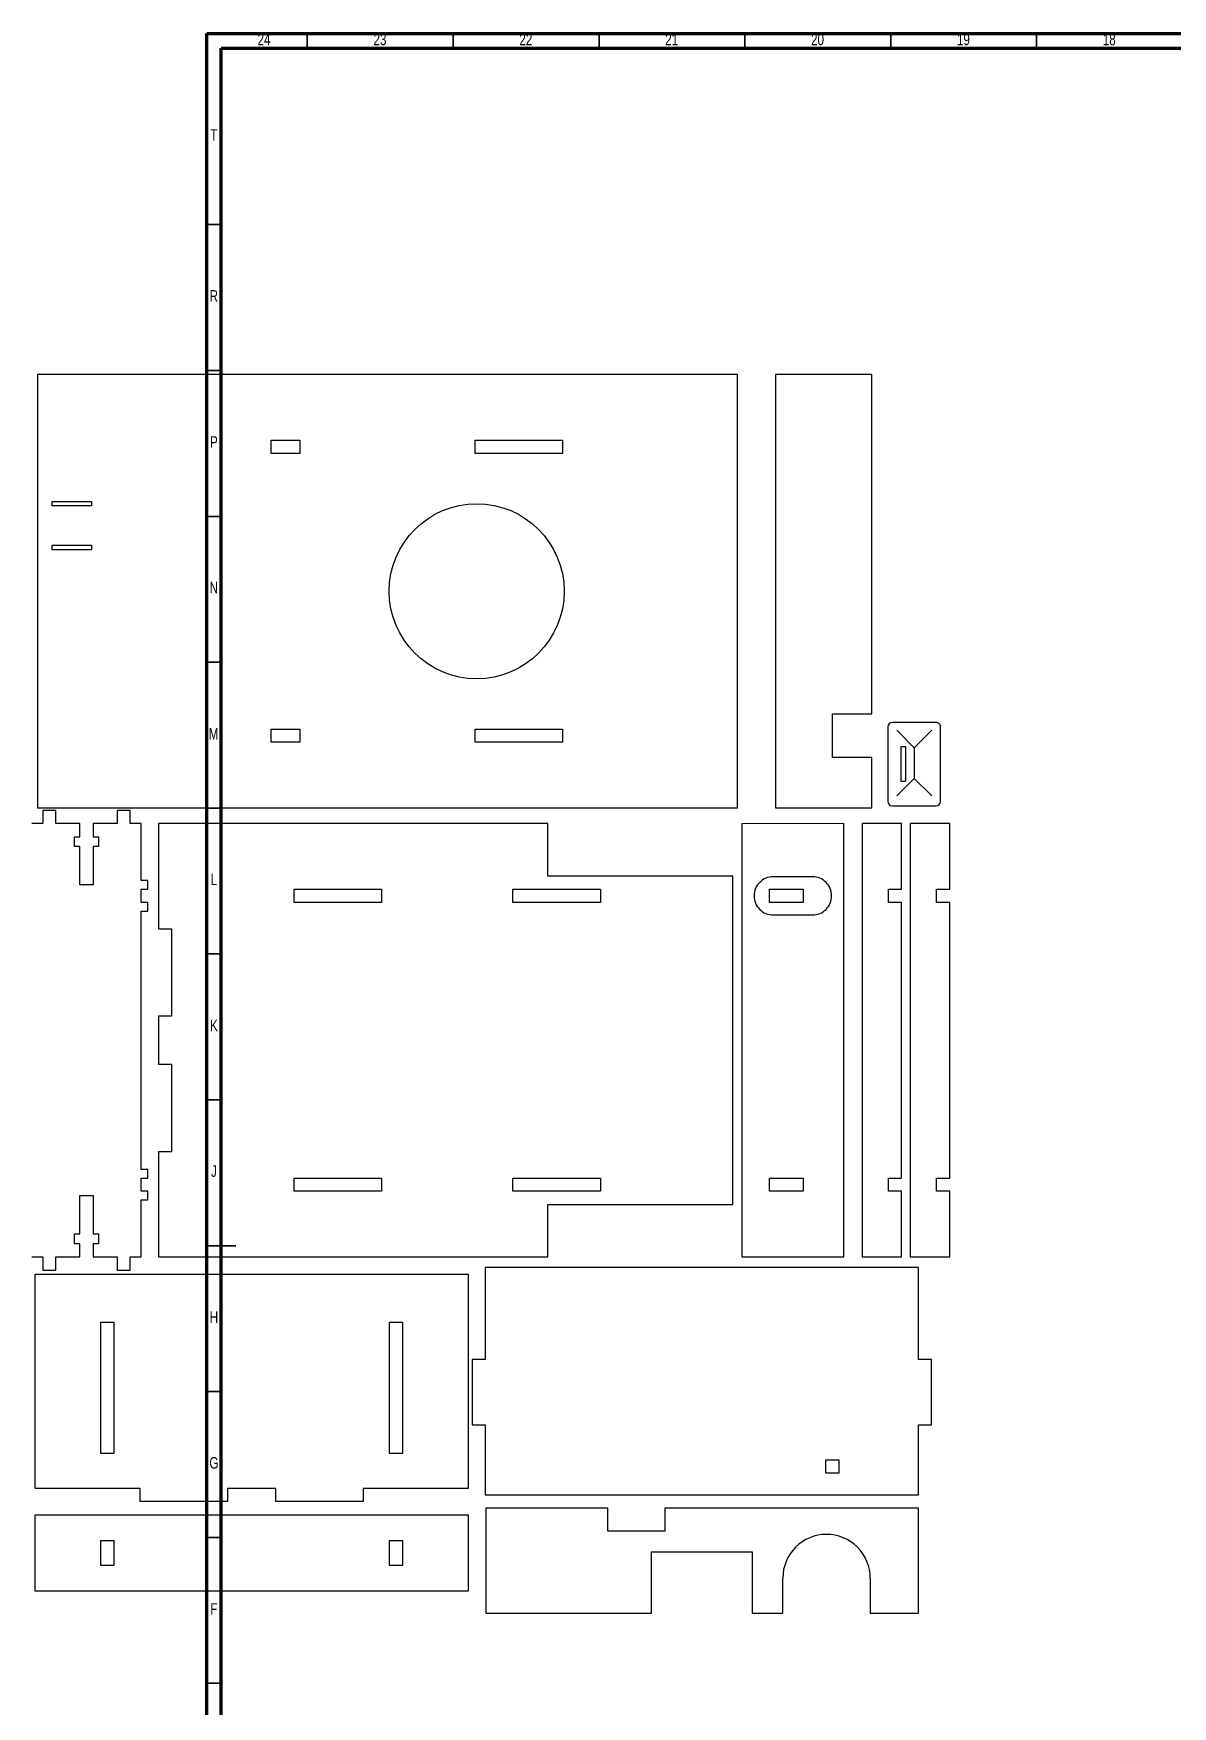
# Model space of a CAD drawing. Header units: millimetres. Extents: x -613 to 1214, y -641 to 836.
# Drawn here: x -44 to 346, y 263 to 836 of the extents above; entities that cross this region are included whole.
import ezdxf

# ---------------------------------------------------------------- set-up
doc = ezdxf.new("R2010")
doc.units = ezdxf.units.MM
doc.styles.add('SLDTEXTSTYLE0', font='TXT', dxfattribs={"width": 0.75})

msp = doc.modelspace()

# ---------------------------------------------------------------- linework, layer by layer
at = {"color": 7, "linetype": 'Continuous', "lineweight": 70}
for p, q in [((15, 5), (15, 836)), ((15, 836), (1184, 836)), ((20, 10), (20, 831)), ((20, 831), (1179, 831))]:
    msp.add_line(p, q, dxfattribs=at)
at = {"color": 7, "linetype": 'Continuous', "lineweight": 35}
for p, q in [((49.5, 831), (49.5, 836)), ((99.5, 831), (99.5, 836)), ((149.5, 831), (149.5, 836)), ((199.5, 831), (199.5, 836)), ((249.5, 831), (249.5, 836)), ((299.5, 831), (299.5, 836)), ((20, 770.5), (15, 770.5)), ((20, 720.5), (15, 720.5)), ((20, 670.5), (15, 670.5)), ((20, 620.5), (15, 620.5)), ((20, 570.5), (15, 570.5)), ((20, 520.5), (15, 520.5)), ((20, 470.5), (15, 470.5)), ((15, 420.5), (25, 420.5)), ((20, 420.5), (15, 420.5)), ((20, 370.5), (15, 370.5)), ((20, 320.5), (15, 320.5)), ((20, 270.5), (15, 270.5))]:
    msp.add_line(p, q, dxfattribs=at)
at = {"color": 7, "linetype": 'Continuous'}
for p, q in [((-43.01, 719.07), (-43.01, 570.57)), ((197, 719.07), (-43.01, 719.07)), ((197, 570.57), (197, 719.07)), ((243.05, 719.07), (210.05, 719.07)), ((210.05, 719.07), (210.05, 570.57)), ((243.05, 602.82), (243.05, 719.07)), ((37.06, 692.07), (37.06, 696.57)), ((37.06, 696.57), (46.99, 696.57)), ((46.99, 696.57), (46.99, 692.07)), ((106.99, 696.57), (136.99, 696.57)), ((106.99, 692.07), (106.99, 696.57)), ((136.99, 696.57), (136.99, 692.07)), ((46.99, 692.07), (37.06, 692.07)), ((136.99, 692.07), (106.99, 692.07)), ((-37.94, 674.07), (-37.94, 675.57)), ((-37.94, 675.57), (-24.43, 675.57)), ((-24.43, 674.07), (-37.94, 674.07)), ((-24.43, 675.57), (-24.43, 674.07)), ((-37.94, 659.07), (-37.94, 660.57)), ((-37.94, 660.57), (-24.43, 660.57)), ((-24.43, 660.57), (-24.43, 659.07)), ((-24.43, 659.07), (-37.94, 659.07)), ((229.55, 587.82), (229.55, 602.82)), ((229.55, 602.82), (243.05, 602.82)), ((37.06, 593.07), (37.06, 597.57)), ((37.06, 597.57), (46.99, 597.57)), ((46.99, 597.57), (46.99, 593.07)), ((106.99, 593.07), (106.99, 597.57)), ((106.99, 597.57), (137, 597.57)), ((137, 597.57), (137, 593.07)), ((248.56, 598.32), (248.56, 572.82)), ((265.06, 599.82), (250.06, 599.82)), ((251.58, 597.21), (257.58, 591.21)), ((257.58, 591.21), (263.58, 597.21)), ((266.57, 572.82), (266.57, 598.32)), ((46.99, 593.07), (37.06, 593.07)), ((137, 593.07), (106.99, 593.07)), ((253.06, 591.57), (254.56, 591.57)), ((253.06, 579.57), (253.06, 591.57)), ((254.56, 591.57), (254.56, 579.57)), ((257.58, 591.21), (257.58, 580.7)), ((243.05, 587.82), (229.55, 587.82)), ((243.05, 570.57), (243.05, 587.82)), ((251.58, 574.7), (257.58, 580.7)), ((254.56, 579.57), (253.06, 579.57)), ((257.58, 580.7), (263.58, 574.7)), ((-43.01, 570.57), (197, 570.57)), ((-36.68, 569.67), (-41.18, 569.67)), ((-41.18, 569.67), (-41.18, 565.17)), ((-36.68, 565.17), (-36.68, 569.67)), ((-11.18, 569.67), (-15.68, 569.67)), ((-15.68, 569.67), (-15.68, 565.17)), ((-11.18, 565.17), (-11.18, 569.67)), ((210.05, 570.57), (243.05, 570.57)), ((250.06, 571.32), (265.06, 571.32)), ((-41.18, 565.17), (-44.93, 565.17)), ((-28.43, 565.17), (-36.68, 565.17)), ((-28.43, 560.67), (-28.43, 565.17)), ((-15.68, 565.17), (-23.93, 565.17)), ((-23.93, 565.17), (-23.93, 560.67)), ((-7.43, 565.17), (-11.18, 565.17)), ((-7.43, 545.67), (-7.43, 565.17)), ((-1.52, 565.17), (-1.52, 529.17)), ((131.98, 565.17), (-1.52, 565.17)), ((131.98, 547.17), (131.98, 565.17)), ((233.46, 565.17), (198.44, 565.15)), ((198.44, 565.15), (198.44, 416.68)), ((233.48, 416.67), (233.46, 565.17)), ((253.22, 565.17), (239.72, 565.17)), ((239.72, 565.17), (239.72, 416.67)), ((253.22, 542.67), (253.22, 565.17)), ((269.72, 565.17), (256.22, 565.17)), ((256.22, 565.17), (256.22, 416.67)), ((269.72, 542.67), (269.72, 565.17)), ((-30.31, 557.3), (-30.31, 560.67)), ((-30.31, 560.67), (-28.43, 560.67)), ((-28.43, 557.3), (-30.31, 557.3)), ((-28.43, 544.17), (-28.43, 557.3)), ((-23.93, 560.67), (-22.06, 560.67)), ((-22.06, 557.3), (-23.93, 557.3)), ((-23.93, 557.3), (-23.93, 544.17)), ((-22.06, 560.67), (-22.06, 557.3)), ((-5.18, 545.67), (-7.43, 545.67)), ((-5.18, 542.67), (-5.18, 545.67)), ((195.35, 547.17), (131.98, 547.17)), ((195.35, 434.67), (195.35, 547.17)), ((222.69, 546.98), (209.22, 546.98)), ((-23.93, 544.17), (-28.43, 544.17)), ((-7.43, 538.17), (-7.43, 542.67)), ((-7.43, 542.67), (-5.18, 542.67)), ((44.98, 542.67), (74.98, 542.67)), ((44.98, 538.17), (44.98, 542.67)), ((74.98, 542.67), (74.98, 538.17)), ((119.98, 542.67), (149.98, 542.67)), ((119.98, 538.17), (119.98, 542.67)), ((149.98, 542.67), (149.98, 538.17)), ((207.91, 538.17), (207.91, 542.67)), ((207.91, 542.67), (219.48, 542.67)), ((219.48, 542.67), (219.48, 538.17)), ((248.72, 538.17), (248.72, 542.67)), ((248.72, 542.67), (253.22, 542.67)), ((265.22, 538.17), (265.22, 542.67)), ((265.22, 542.67), (269.72, 542.67)), ((-5.18, 538.17), (-7.43, 538.17)), ((-7.43, 446.67), (-7.43, 535.17)), ((-7.43, 535.17), (-5.18, 535.17)), ((-5.18, 535.17), (-5.18, 538.17)), ((74.98, 538.17), (44.98, 538.17)), ((149.98, 538.17), (119.98, 538.17)), ((219.48, 538.17), (207.91, 538.17)), ((209.22, 533.86), (222.69, 533.86)), ((253.22, 538.17), (248.72, 538.17)), ((253.22, 443.67), (253.22, 538.17)), ((269.72, 538.17), (265.22, 538.17)), ((269.72, 443.67), (269.72, 538.17)), ((-1.52, 529.17), (2.98, 529.17)), ((2.98, 529.17), (2.98, 499.17)), ((2.98, 499.17), (-1.52, 499.17)), ((-1.52, 499.17), (-1.52, 482.67)), ((-1.52, 482.67), (2.98, 482.67)), ((2.98, 482.67), (2.98, 452.67)), ((2.98, 452.67), (-1.52, 452.67)), ((-1.52, 452.67), (-1.52, 416.67)), ((-5.18, 446.67), (-7.43, 446.67)), ((-7.43, 439.17), (-7.43, 443.67)), ((-7.43, 443.67), (-5.18, 443.67)), ((-5.18, 443.67), (-5.18, 446.67)), ((44.98, 443.67), (74.98, 443.67)), ((44.98, 439.17), (44.98, 443.67)), ((74.98, 443.67), (74.98, 439.17)), ((119.98, 443.67), (149.98, 443.67)), ((119.98, 439.17), (119.98, 443.67)), ((149.98, 443.67), (149.98, 439.17)), ((207.91, 439.17), (207.91, 443.67)), ((207.91, 443.67), (219.48, 443.67)), ((219.48, 443.67), (219.48, 439.17)), ((248.72, 439.17), (248.72, 443.67)), ((248.72, 443.67), (253.22, 443.67)), ((265.22, 439.17), (265.22, 443.67)), ((265.22, 443.67), (269.72, 443.67)), ((-28.43, 424.53), (-28.43, 437.67)), ((-28.43, 437.67), (-23.93, 437.67)), ((-23.93, 437.67), (-23.93, 424.53)), ((-5.18, 439.17), (-7.43, 439.17)), ((-7.43, 416.67), (-7.43, 436.17)), ((-7.43, 436.17), (-5.18, 436.17)), ((-5.18, 436.17), (-5.18, 439.17)), ((74.98, 439.17), (44.98, 439.17)), ((149.98, 439.17), (119.98, 439.17)), ((219.48, 439.17), (207.91, 439.17)), ((253.22, 439.17), (248.72, 439.17)), ((253.22, 416.67), (253.22, 439.17)), ((269.72, 439.17), (265.22, 439.17)), ((269.72, 416.67), (269.72, 439.17)), ((131.98, 416.67), (131.98, 434.67)), ((131.98, 434.67), (195.35, 434.67)), ((-30.31, 421.17), (-30.31, 424.53)), ((-30.31, 424.53), (-28.43, 424.53)), ((-23.93, 424.53), (-22.06, 424.53)), ((-22.06, 424.53), (-22.06, 421.17)), ((-28.43, 421.17), (-30.31, 421.17)), ((-28.43, 416.67), (-28.43, 421.17)), ((-22.06, 421.17), (-23.93, 421.17)), ((-23.93, 421.17), (-23.93, 416.67)), ((-44.93, 416.67), (-41.18, 416.67)), ((-41.18, 416.67), (-41.18, 412.17)), ((-36.68, 412.17), (-36.68, 416.67)), ((-36.68, 416.67), (-28.43, 416.67)), ((-23.93, 416.67), (-15.68, 416.67)), ((-15.68, 416.67), (-15.68, 412.17)), ((-11.18, 412.17), (-11.18, 416.67)), ((-11.18, 416.67), (-7.43, 416.67)), ((-1.52, 416.67), (131.98, 416.67)), ((259, 413.05), (110.5, 413.05)), ((110.5, 413.05), (110.5, 381.55)), ((198.44, 416.68), (233.48, 416.67)), ((239.72, 416.67), (253.22, 416.67)), ((256.22, 416.67), (269.72, 416.67)), ((259, 381.55), (259, 413.05)), ((-43.84, 337.3), (-43.84, 410.8)), ((-43.84, 410.8), (104.66, 410.8)), ((-41.18, 412.17), (-36.68, 412.17)), ((-15.68, 412.17), (-11.18, 412.17)), ((104.66, 410.8), (104.66, 337.3)), ((-21.34, 394.3), (-16.84, 394.3)), ((-21.34, 349.3), (-21.34, 394.3)), ((-16.84, 394.3), (-16.84, 349.3)), ((77.66, 394.3), (82.16, 394.3)), ((77.66, 349.3), (77.66, 394.3)), ((82.16, 394.3), (82.16, 349.3)), ((110.5, 381.55), (106, 381.55)), ((106, 381.55), (106, 359.05)), ((263.5, 381.55), (259, 381.55)), ((263.5, 359.05), (263.5, 381.55)), ((106, 359.05), (110.5, 359.05)), ((110.5, 359.05), (110.5, 335.05)), ((259, 359.05), (263.5, 359.05)), ((259, 335.05), (259, 359.05)), ((-16.84, 349.3), (-21.34, 349.3)), ((82.16, 349.3), (77.66, 349.3)), ((227.27, 342.55), (227.27, 347.05)), ((227.27, 347.05), (231.76, 347.05)), ((231.76, 347.05), (231.76, 342.55)), ((231.76, 342.55), (227.27, 342.55)), ((-7.84, 337.3), (-43.84, 337.3)), ((-7.84, 332.8), (-7.84, 337.3)), ((22.16, 332.8), (-7.84, 332.8)), ((38.66, 337.3), (22.16, 337.3)), ((22.16, 337.3), (22.16, 332.8)), ((38.66, 332.8), (38.66, 337.3)), ((68.66, 332.8), (38.66, 332.8)), ((104.66, 337.3), (68.66, 337.3)), ((68.66, 337.3), (68.66, 332.8)), ((110.5, 335.05), (259, 335.05)), ((-43.8, 302.1), (-43.83, 328.3)), ((-43.83, 328.3), (104.6, 328.3)), ((104.6, 328.3), (104.66, 302.09)), ((152.56, 330.55), (110.75, 330.55)), ((110.75, 330.55), (110.75, 294.55)), ((152.56, 322.64), (152.56, 330.55)), ((172.01, 330.55), (172.01, 322.64)), ((259.01, 330.55), (172.01, 330.55)), ((259.01, 294.55), (259.01, 330.55)), ((172.01, 322.64), (152.56, 322.64)), ((-21.33, 319.49), (-16.83, 319.49)), ((-21.33, 310.9), (-21.33, 319.49)), ((-16.83, 319.49), (-16.83, 310.9)), ((77.67, 319.49), (82.17, 319.49)), ((77.67, 310.9), (77.67, 319.49)), ((82.17, 319.49), (82.17, 310.9)), ((167.51, 294.55), (167.51, 315.56)), ((167.51, 315.56), (202.01, 315.56)), ((202.01, 315.56), (202.01, 294.55)), ((-16.83, 310.9), (-21.33, 310.9)), ((82.17, 310.9), (77.67, 310.9)), ((212.51, 294.55), (212.51, 306.55)), ((242.51, 306.55), (242.51, 294.55)), ((104.66, 302.09), (-43.8, 302.1)), ((110.75, 294.55), (167.51, 294.55)), ((202.01, 294.55), (212.51, 294.55)), ((242.51, 294.55), (259.01, 294.55))]:
    msp.add_line(p, q, dxfattribs=at)
msp.add_circle((107.56, 644.82), 30, dxfattribs=at)
for centre, radius, start, end in [((250.06, 598.32), 1.5, 89.98567, 179.97778), ((265.07, 598.32), 1.5, 0.00093, 90.03065), ((250.06, 572.82), 1.5, 180.0422, 270.00636), ((265.07, 572.82), 1.5, 269.97779, 359.97778), ((209.21, 540.42), 6.55, 89.96173, 180.03428), ((222.7, 540.42), 6.55, 359.95995, 90.03498), ((209.21, 540.41), 6.55, 179.96934, 270.04441), ((222.69, 540.42), 6.56, 269.98829, 0.01147), ((227.5, 306.56), 14.99, 89.96686, 180.04481), ((227.52, 306.56), 14.99, 359.95989, 90.04215)]:
    msp.add_arc(centre, radius, start, end, dxfattribs=at)

# ---------------------------------------------------------------- texts
at = {"color": 7, "linetype": 'Continuous', "lineweight": 0, "attachment_point": 2, "style": 'SLDTEXTSTYLE0'}
for s, insert, char_height in [('24', (34.67, 835.97), 3.969), ('23', (74.42, 835.97), 3.969), ('22', (124.42, 835.97), 3.969), ('21', (174.42, 835.97), 3.969), ('20', (224.42, 835.97), 3.969), ('19', (274.42, 835.97), 3.969), ('18', (324.42, 835.97), 3.969), ('T', (17.49, 803.22), 3.97), ('R', (17.44, 748.06), 3.97), ('P', (17.48, 697.97), 3.97), ('N', (17.46, 648.06), 3.97), ('M', (17.36, 597.97), 3.97), ('L', (17.45, 548.06), 3.97), ('K', (17.49, 497.97), 3.97), ('J', (17.47, 448.06), 3.97), ('H', (17.49, 397.97), 3.97), ('G', (17.49, 348.06), 3.97), ('F', (17.46, 297.97), 3.97)]:
    msp.add_mtext(s, dxfattribs=dict(at, insert=insert, char_height=char_height))

doc.saveas('drawing.dxf')
